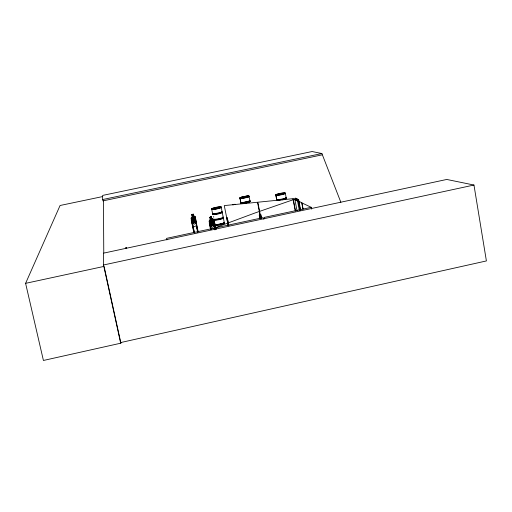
<?xml version="1.0" encoding="UTF-8"?>
<svg xmlns="http://www.w3.org/2000/svg" width="512" height="512" viewBox="0 0 512 512"><rect width="100%" height="100%" fill="white"/><g stroke="black" fill="none" stroke-linecap="round" stroke-linejoin="round"><path stroke-width="0.77" d="M322.125 154.854L102.931 200.877L102.643 199.546L102.656 195.411L312.096 151.533L321.882 153.536L340.845 202.246M220.781 207.43L220.23 207.379M219.942 207.405L220.275 207.206M210.688 228.87L209.178 221.28L209.427 220.198L210.426 219.808M210.586 228L211.078 229.184L209.248 221.274L209.536 220.269M192.397 217.03L191.418 217.402L191.168 218.426L193.997 232.333M120.538 342.586L486.4 260.934L473.965 185.043L446.778 179.456L103.482 253.171L103.533 264.986L120.678 343.219L43.418 360.467L25.6 283.341L60.077 205.491L102.656 196.57M284.787 193.382L283.878 193.741M283.68 193.715L284.794 193.44M276.64 195.149C276.211 195.264 277.062 195.002 276.678 195.245M276.64 194.938L276.678 194.874M247.962 196.442C249.293 196.243 246.688 196.915 247.738 196.486M248.314 196.71L248.006 196.691M248.122 196.672L248.602 196.544L248.141 196.678M240.493 198.035L240.928 197.965M241.146 198.214L240.371 198.355L240.819 198.208M240.595 198.31L240.979 198.138L240.422 198.272M219.718 207.322L219.814 207.398M212.909 209.107L212.461 209.037M212.23 208.922L212.685 208.826L212.301 208.928M212.365 209.082L212.915 209.062L212.582 209.094M284.045 193.581L283.386 193.741L283.872 193.715M284.538 193.478L284.864 193.472L284.422 193.606M283.699 193.402L284.045 193.421M210.458 228.896L209.235 222.842L209.837 222.662L211.213 229.466M214.675 226.298C214.931 236.09 214.419 218.816 213.242 219.584L212.659 218.886L211.712 219.258L211.206 216.742L211.757 219.354L212.602 219.91L213.549 224.582L213.28 226.874L212.019 227.411L210.931 225.69L209.978 220.992L210.49 219.872L209.984 217.357L211.251 216.838M209.466 220.275L212.659 218.886M191.418 217.402L191.219 218.438L192.486 224.851L193.389 227.066L196.512 225.709L196.416 223.232M219.616 207.52L219.821 207.578M219.36 207.661L220.147 207.45M220.474 207.238L220.218 207.59M220.41 207.533L220.736 207.392L220.102 207.616M247.328 196.755L247.859 196.563M247.539 196.704L247.251 196.89L247.91 196.813M209.907 217.363L211.181 216.845M240.397 198.323L240.928 198.278M210.419 219.885L209.85 217.299L211.277 216.736M193.786 232.352L191.232 219.917L191.597 219.77L194.522 232.954M191.814 219.744L191.232 219.917M195.405 218.304L195.046 218.451L197.894 232.371M191.456 217.472L194.579 216.16L193.722 216.506M191.898 214.707L193.21 214.208M191.84 214.643L193.235 214.112L193.696 216.602L194.522 217.133L195.43 221.587L195.162 223.763L193.926 224.269L192.87 222.63L191.955 218.157L192.454 217.094L191.84 214.643L192.326 217.037M260.736 218.061L260.134 214.976L260.877 214.861L261.626 218.714M259.258 215.046L260 214.931L259.258 215.046L259.859 218.131M260.134 214.976L260.877 214.861M213.158 228.512L254.822 213.037L296.365 198.63M228.141 225.792L226.746 217.939M228.858 225.683L227.296 217.888L228.691 225.747M276.582 195.194L276.845 195.181M283.776 193.542L283.424 193.651L283.974 193.702M219.718 207.488L219.309 207.693L219.936 207.674M220.57 207.424L219.93 207.584M212.646 209.075L212.352 209.152M240.838 197.99L240.602 198.035M283.878 193.344L283.565 193.453L283.93 193.44M283.661 193.549L284.73 193.37M219.68 207.322L220.07 207.232M219.77 207.578L220.288 207.507M232.877 204.774L235.059 204.224M232.941 204.832L235.034 204.326M283.987 193.542L283.59 193.677M248.026 196.787L248.435 196.57M248.243 196.762L247.334 196.813M215.84 227.789L263.226 217.619L263.526 219.136M103.533 264.986L473.965 185.043M25.6 283.341L103.853 266.438M295.462 200.051L295.091 198.278L295.443 198.202L298.656 199.693L300.704 210.515M297.018 210.694L294.931 199.718L295.648 199.571L298.278 200.877L300.045 210.208L298.285 200.762M213.709 217.184L213.658 216.499M295.091 198.278L298.656 199.693M294.931 199.718L297.562 201.03L298.278 200.877L295.507 199.45M102.643 199.546L321.882 153.536M283.981 193.312L284.339 193.267M283.981 193.466L284.499 193.382M248 196.589L248.608 196.582M195.219 216.819L196.531 223.219L196.563 225.773M213.242 219.584L212.589 218.893M213.28 221.158L214.874 229.875M193.389 227.066L192.531 224.819M226.586 217.997L227.296 217.888M295.168 198.502L298.291 199.962L300.23 210.176M298.976 201.363L301.926 202.797L303.091 208.986M295.405 199.923L293.139 198.643L295.462 210.886M194.515 216.173L195.181 216.87M194.515 216.256L195.117 216.877L198.093 231.443M126.342 248.627L126.118 247.642L126.298 248.506M126.106 248.678L125.888 247.686L126.067 248.557M104.173 266.829L120.909 343.181L120.851 342.515M166.861 239.898L166.541 238.368L214.355 228.109L214.662 229.632M193.139 214.214L193.632 216.608M193.03 226.758L194.15 232.198M196.301 223.738L197.882 231.469M196.256 225.434L197.677 232.39M215.571 226.374L216.154 229.312M213.92 219.526L215.853 228.813M211.667 209.056L212.576 213.555M213.21 219.635L215.245 229.715M214.227 225.837L214.547 227.398M209.914 224.198L210.221 225.709M228.147 224.954L224.275 205.594L257.523 202.246L260.602 218.016M221.178 207.027L222.074 211.526A4.883 0.608 -11.4 0 1 217.267 213.178A4.883 0.608 -11.4 0 1 212.602 213.389M222.259 212.467L223.194 217.12M223.392 218.054L224.288 222.541M249.043 196.237L249.882 200.55M240.019 198.426L240.819 202.477L239.955 198.163M264.608 218.906L264.314 217.389L311.283 207.309L311.578 208.87M260.717 214.925L261.318 218.01M260.896 217.997L257.818 202.221L292.973 198.682L295.302 210.944M259.84 214.995L260.442 218.08M259.418 214.989L259.872 217.299M285.318 193.222L286.163 197.696M275.878 195.206L276.685 199.398M275.814 194.938L276.672 199.398A4.851 0.595 -10.9 0 0 281.664 199.11A4.851 0.595 -10.9 0 0 286.099 197.549M298.298 199.77L300.198 209.83M297.562 201.03L299.328 210.362M295.443 198.202L295.738 199.757M311.693 208.966L311.398 207.398L301.766 202.842L302.931 209.03M103.456 200.768L103.77 252.934M223.078 217.952A4.877 0.64 -11.4 0 1 218.586 219.744A4.877 0.64 -11.4 0 1 214.259 219.68M223.072 217.613A4.941 0.646 -11.4 0 1 218.522 219.424A4.941 0.646 -11.4 0 1 214.131 219.366M224.026 222.624A4.883 0.666 -11.4 0 1 219.533 224.442A4.87 0.666 -11.4 0 1 215.213 224.41M215.194 224.352A4.883 0.666 -11.4 0 0 219.533 224.442A4.87 0.666 -11.4 0 0 224.026 222.682M223.942 222.31A4.864 0.659 -11.4 0 1 219.469 224.122A4.864 0.659 -11.4 0 1 215.149 224.032M223.987 222.432A4.883 0.666 -11.4 0 1 219.494 224.25A4.883 0.666 -11.4 0 1 215.155 224.16M221.952 212.026A4.947 0.621 -11.4 0 1 218.022 213.67A4.947 0.621 -11.4 0 1 212.659 214.01M222.893 217.018A4.877 0.634 -11.4 0 1 219.021 218.669A4.877 0.634 -11.4 0 1 213.728 218.976M221.958 212.371A4.877 0.614 -11.4 0 1 218.08 213.99A4.877 0.614 -11.4 0 1 212.787 214.323M223.014 217.325A4.947 0.646 -11.4 0 1 219.091 219.008A4.947 0.646 -11.4 0 1 213.728 219.315M221.894 211.744A4.947 0.621 -11.4 0 1 217.965 213.382A4.947 0.621 -11.4 0 1 212.602 213.722M224.109 223.142A4.864 0.666 -11.4 0 1 219.635 224.954A4.864 0.666 -11.4 0 1 215.315 224.858M224.064 222.842A4.883 0.666 -11.4 0 1 219.578 224.659A4.883 0.666 -11.4 0 1 215.238 224.57M215.795 229.485A4.87 0.685 -11.4 0 1 215.814 229.299M249.728 201.043A4.742 0.57 -11.2 0 1 246.144 202.547A4.742 0.57 -11.2 0 1 240.851 202.931M249.677 200.768A4.742 0.57 -11.2 0 1 246.086 202.266A4.742 0.57 -11.2 0 1 240.794 202.656M284.902 193.286A4.845 0.576 -10.9 0 1 280.672 194.931A4.845 0.576 -10.9 0 1 276.282 194.938A4.845 0.576 -10.9 0 1 284.224 193.286M285.888 198.067A4.915 0.608 -10.9 0 1 283.61 199.328A4.915 0.608 -10.9 0 1 277.165 200.256M285.888 198.406A4.851 0.602 -10.9 0 1 282.464 199.923M285.837 197.779A4.915 0.608 -10.9 0 1 282.355 199.315A4.915 0.608 -10.9 0 1 276.666 199.738M212.358 220.07L212.058 223.226C214.464 225.523 213.408 227.757 211.891 223.872C212.147 228.154 210.272 227.469 211.494 223.443C209.203 221.274 210.182 219.034 211.642 222.765L211.898 220.186L212.358 220.07M194.291 217.293L193.984 220.288C196.339 222.509 195.277 224.595 193.818 220.902C194.061 224.973 192.23 224.333 193.427 220.493L192.038 218.093L192.442 217.952L193.581 219.846L193.837 217.395L194.291 217.293M212.87 224.87L211.61 225.402L210.662 220.71L211.93 220.186L212.87 224.87M211.277 218.189L210.464 218.522L210.291 217.683L211.11 217.35L211.277 218.189M194.771 221.856L193.536 222.355L192.621 217.888L193.862 217.395L194.771 221.856M193.229 215.494L192.435 215.808L192.269 215.008L193.069 214.694L193.229 215.494M213.427 208.915A4.89 0.589 -11.4 0 0 221.139 207.002A4.89 0.589 -11.4 0 0 214.598 207.661A4.89 0.589 -11.4 0 0 213.427 208.915M213.536 209.376A4.87 0.589 -11.4 0 0 221.216 207.469A4.864 0.589 -11.4 0 0 214.701 208.109A4.864 0.589 -11.4 0 0 213.536 209.363A4.864 0.589 -11.4 0 0 221.203 207.462A4.87 0.589 -11.4 0 0 214.701 208.122A4.87 0.589 -11.4 0 0 213.536 209.376M213.466 209.082A4.89 0.589 -11.4 0 0 221.171 207.168A4.89 0.589 -11.4 0 0 214.63 207.821A4.89 0.589 -11.4 0 0 213.466 209.082M241.741 197.971A4.672 0.538 -11.2 0 0 249.018 196.173A4.672 0.538 -11.2 0 0 242.63 196.858A4.672 0.538 -11.2 0 0 241.741 197.971A4.685 0.538 -11.2 0 0 249.037 196.192A4.685 0.538 -11.2 0 0 242.63 196.877A4.685 0.538 -11.2 0 0 241.734 197.997M241.83 198.438A4.672 0.538 -11.2 0 0 249.107 196.64A4.672 0.538 -11.2 0 0 242.726 197.318A4.672 0.538 -11.2 0 0 241.83 198.438M241.773 198.176A4.685 0.538 -11.2 0 0 249.075 196.371A4.685 0.538 -11.2 0 0 242.662 197.056A4.685 0.538 -11.2 0 0 241.766 198.157A4.685 0.538 -11.2 0 0 249.069 196.352A4.685 0.538 -11.2 0 0 242.662 197.037A4.685 0.538 -11.2 0 0 241.773 198.176M245.6 202.976A4.666 0.563 -11.2 0 0 249.728 201.37A4.678 0.563 -11.2 0 1 245.6 202.976A4.678 0.563 -11.2 0 1 241.274 203.027A4.666 0.563 -11.2 0 0 245.6 202.976M246.016 201.946A4.666 0.557 -11.2 0 0 249.549 200.474A4.678 0.557 -11.2 0 1 246.016 201.946A4.678 0.557 -11.2 0 1 240.8 202.33A4.666 0.557 -11.2 0 0 246.016 201.946M277.837 194.893A4.864 0.576 -10.9 0 0 285.293 193.037A4.864 0.576 -10.9 0 0 278.458 193.76A4.864 0.576 -10.9 0 0 277.837 194.893M277.869 195.078A4.864 0.576 -10.9 0 0 285.325 193.222A4.864 0.576 -10.9 0 0 278.496 193.946A4.864 0.576 -10.9 0 0 277.869 195.078"/></g></svg>
